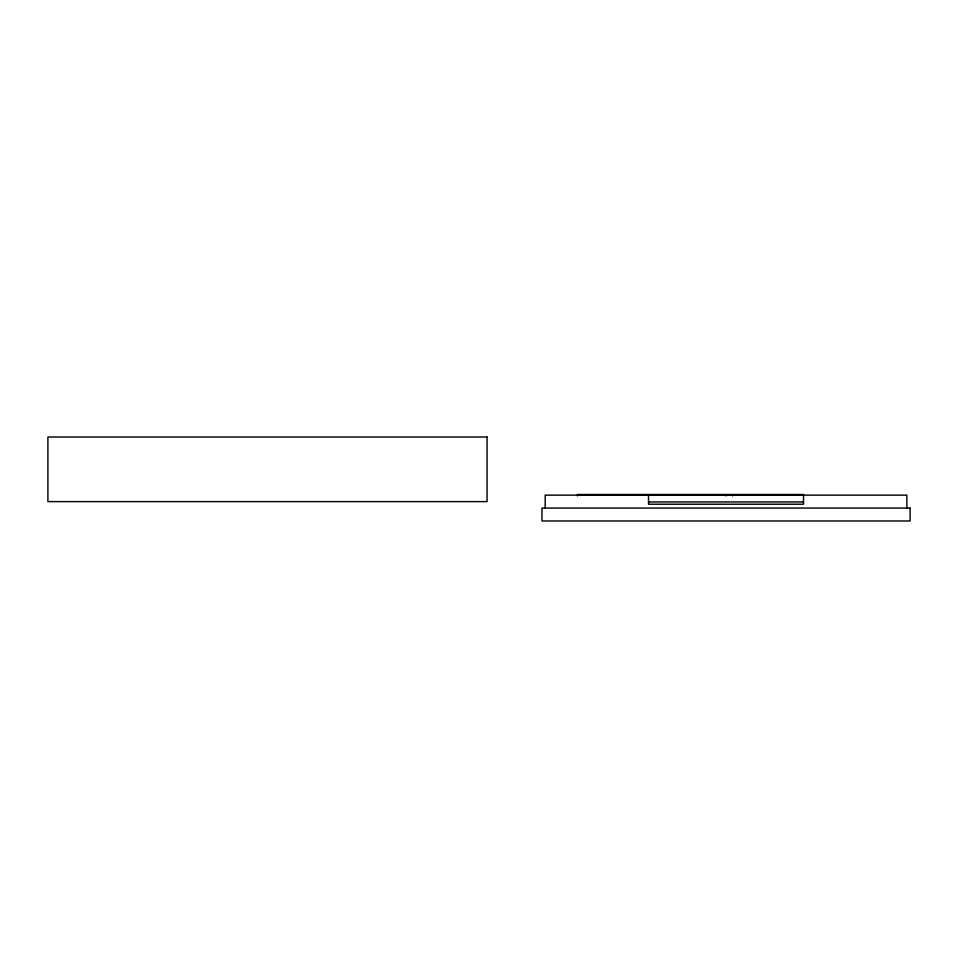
<?xml version="1.0" encoding="UTF-8"?>
<svg xmlns="http://www.w3.org/2000/svg" width="958" height="958" viewBox="0 0 958 958"><rect width="100%" height="100%" fill="white"/><g stroke="black" fill="none" stroke-linecap="round" stroke-linejoin="round"><path stroke-width="1.44" d="M648.53 501.944L803.534 501.944M906.867 508.063L906.867 495.142L545.198 495.142L545.198 508.063M732.499 494.508L732.499 495.897M726.032 495.142L726.032 495.957M648.53 494.508L648.53 504.219L803.534 504.219L803.534 494.508L577.494 494.508L577.494 495.897M487.071 437.016L47.9 437.016L47.9 501.609L487.071 501.609L487.071 437.016M910.1 508.063L541.965 508.063L541.965 520.984L910.1 520.984L910.1 508.063"/></g></svg>
